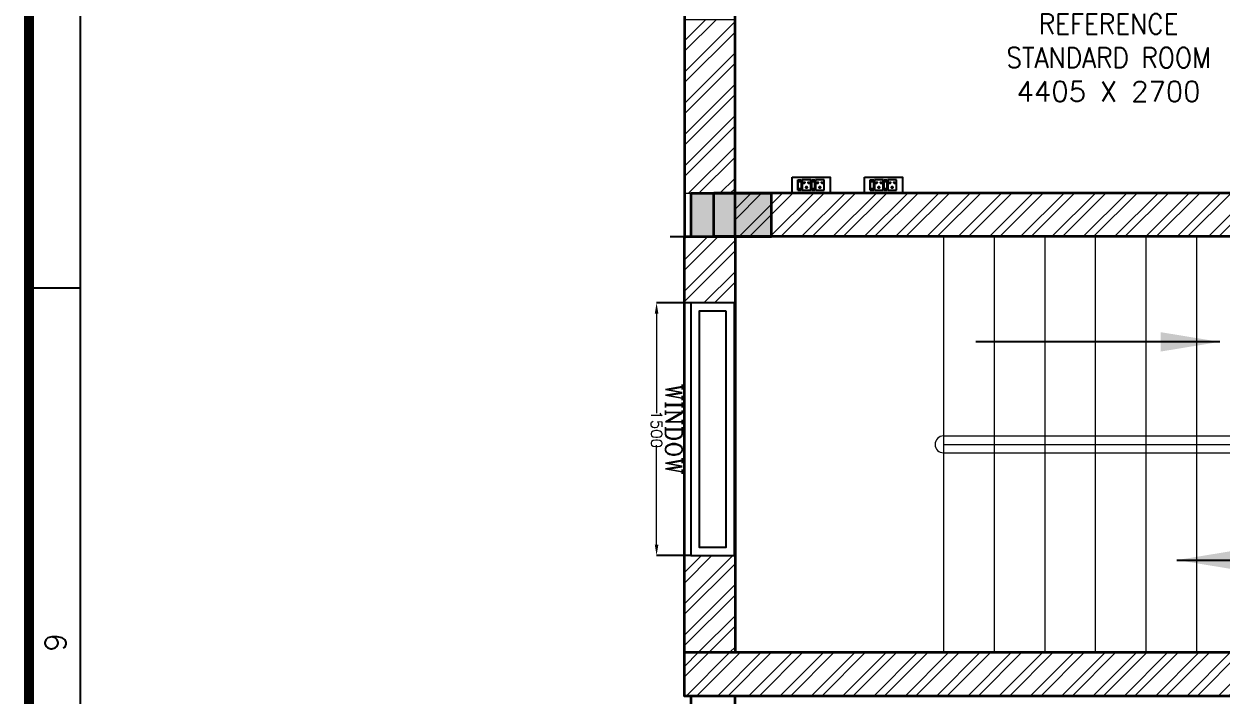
# Model space of a CAD drawing. Extents: x -52083 to 49512, y -145230 to 20224.
# Drawn here: x -50625 to -43518, y -5873 to -1885 of the extents above; entities that cross this region are included whole.
import ezdxf
from ezdxf.enums import TextEntityAlignment as Align

# ---------------------------------------------------------------- set-up
doc = ezdxf.new("R2010")
doc.units = 0
doc.header["$LTSCALE"] = 0.5
doc.header["$MEASUREMENT"] = 0
doc.header["$PDMODE"] = 32
for name, color, linetype in [('Asbuilt', 7, 'Continuous'), ('PDF_Text', 5, 'Continuous'), ('SA-6MRP', 1, 'Continuous'), ('SA-6MUP', 223, 'Continuous'), ('TITLE', 7, 'Continuous')]:
    doc.layers.add(name, color=color, linetype=linetype)
for name, color, linetype, lineweight in [('COL', 1, 'Continuous', 35), ('DIM', 3, 'Continuous', 5), ('Hatch-1', 8, 'Continuous', 5), ('Sa-Block Text', 7, 'Continuous', 18), ('SILL', 8, 'Continuous', 13), ('wall-1', 7, 'Continuous', 35)]:
    doc.layers.add(name, color=color, linetype=linetype, lineweight=lineweight)
doc.styles.add('RomanS', font='romans.shx')
doc.styles.get("Standard").update_dxf_attribs({"font": 'romans.shx'})
doc.dimstyles.new('Sa-dim', dxfattribs={"dimtxt": 65, "dimasz": 65, "dimexe": 0, "dimexo": 0, "dimtad": 0, "dimdec": 0, "dimdsep": 46, "dimtxsty": 'Standard', "dimcen": 0, "dimclrd": 256, "dimclre": 7, "dimclrt": 1, "dimadec": 0, "dimazin": 0, "dimtfac": 1, "dimtdec": 0, "dimtmove": 0, "dimatfit": 3, "dimfxl": 1, "dimlwd": -1, "dimarcsym": 0})
pattern_1 = [(45, (5394.74, 2e-13), (-92.80777, 92.80777), []), (45, (5456.61, 2e-13), (-92.80777, 92.80777), [])]

# ---------------------------------------------------------------- blocks, each defined once
blk = doc.blocks.new('*U109')
at = {"color": 5}
blk.add_wipeout([(50, 400), (50, 240), (1450, 240), (1450, 400)], dxfattribs=at)
blk.add_wipeout([(0, 450), (0, 190), (1500, 190), (1500, 450)], dxfattribs=at)
for points in [[(0, 450), (0, 190), (1500, 190), (1500, 450)], [(50, 400), (50, 240), (1450, 240), (1450, 400)]]:
    blk.add_lwpolyline(points, close=True, dxfattribs=at)
blk = doc.blocks.new('*D428')
at = {"layer": 'Defpoints', "color": 0, "transparency": 16777216}
for p in [(-46871.8, -3539.7), (-46669.5, -3539.7), (-46669.5, -5039.7)]:
    blk.add_point(p, dxfattribs=at)
at = {"layer": 'DIM', "color": 7, "lineweight": -2, "transparency": 16777216}
for p, q in [((-46669.5, -3539.7), (-46871.8, -3539.7)), ((-46669.5, -5039.7), (-46871.8, -5039.7))]:
    blk.add_line(p, q, dxfattribs=at)
at = {"layer": 'DIM', "transparency": 16777216}
for p, q in [((-46871.8, -3604.7), (-46871.8, -4195.2)), ((-46871.8, -4974.7), (-46871.8, -4384.2))]:
    blk.add_line(p, q, dxfattribs=at)
for points in [[(-46882.7, -3604.7), (-46861, -3604.7), (-46871.8, -3539.7)], [(-46882.7, -4974.7), (-46861, -4974.7), (-46871.8, -5039.7)]]:
    blk.add_solid(points, dxfattribs=at)
at = {"layer": 'DIM', "color": 1, "transparency": 16777216, "insert": (-46871.8, -4289.7), "char_height": 65, "attachment_point": 5, "rotation": 270}
blk.add_mtext('1500', dxfattribs=at)
blk = doc.blocks.new('A$C66962185')
at = {"layer": 'TITLE'}
for p, q in [((203723, -139882), (1210, -139882)), ((85375, -141178), (85375, -139882))]:
    blk.add_line(p, q, dxfattribs=at)
at = {"layer": 'TITLE', "const_width": 250}
blk.add_lwpolyline([(205020, 0), (205020, -141178), (0, -141178), (0, 0)], close=True, dxfattribs=at)
at = {"layer": 'TITLE', "style": 'RomanS'}
blk.add_text('6', height=537, dxfattribs=at).set_placement((94285, -140511), align=Align.MIDDLE)
blk = doc.blocks.new('*U130')
for p, q in [((-78.1, 29.8), (-78.1, -29.8)), ((-78.1, 29.8), (-78.1, -29.8)), ((-57.3, 29.8), (-78.1, 29.8)), ((-78.1, 29.8), (-57.3, 29.8)), ((-76.3, 23.3), (-76.3, -23.3)), ((-59.1, 23.3), (-76.3, 23.3)), ((-59.1, -23.3), (-59.1, 23.3)), ((-57.3, -29.8), (-57.3, 29.8)), ((-53.9, 29.8), (-1.7, 29.8)), ((-53.9, -29.8), (-53.9, 29.8)), ((-1.7, 29.8), (-1.7, -29.8)), ((1.7, 29.8), (1.7, -29.8)), ((1.7, 29.8), (1.7, -29.8)), ((22.5, 29.8), (1.7, 29.8)), ((1.7, 29.8), (22.5, 29.8)), ((3.5, 23.3), (3.5, -23.3)), ((20.7, 23.3), (3.5, 23.3)), ((20.7, -23.3), (20.7, 23.3)), ((22.5, -29.8), (22.5, 29.8)), ((25.9, -29.8), (25.9, 29.8)), ((25.9, 29.8), (78.1, 29.8)), ((78.1, 29.8), (78.1, -29.8)), ((-78.1, -29.8), (-57.3, -29.8)), ((-76.3, -21.2), (-59.1, -21.2)), ((-76.3, -23.3), (-59.1, -23.3)), ((-1.7, -29.8), (-53.9, -29.8)), ((1.7, -29.8), (22.5, -29.8)), ((3.5, -21.2), (20.7, -21.2)), ((3.5, -23.3), (20.7, -23.3)), ((78.1, -29.8), (25.9, -29.8))]:
    blk.add_line(p, q)
blk.add_lwpolyline([(-113, -46), (113, -46), (113, 46), (-113, 46)], close=True)
for centre, radius, start, end in [((-27.8, 14.7), 4.06, 307.15837, 232.84163), ((-27.8, 10.6), 2.59, 161.40312, 18.59688), ((52, 14.7), 4.06, 307.15837, 232.84163), ((52, 10.6), 2.59, 161.40312, 18.59688), ((-42.7, -11.6), 3.5, 5.26891, 272.51003), ((-39.9, -14), 2.82, 202.68381, 75.09514), ((-15.7, -14), 2.82, 104.90486, 337.31619), ((-12.9, -11.6), 3.5, 267.48997, 174.73109), ((37.1, -11.6), 3.5, 5.26891, 272.51003), ((39.9, -14), 2.82, 202.68381, 75.09514), ((64.1, -14), 2.82, 104.90486, 337.31619), ((66.9, -11.6), 3.5, 267.48997, 174.73109)]:
    blk.add_arc(centre, radius, start, end)
at = {"layer": 'Sa-Block Text', "flags": 1}
for tag, p in [('PROJECTNAME', (14.8, 619.1)), ('FLOOR', (14.8, 529.6)), ('LABNAME', (14.8, 420.1)), ('ITEMNO:', (14.8, 322.8))]:
    blk.add_attdef(tag, text='', height=65, dxfattribs=at).set_placement(p, align=Align.MIDDLE_CENTER)
at = {"layer": 'Sa-Block Text'}
blk.add_attdef('CATALOGUE', text='', height=65, dxfattribs=at).set_placement((14.8, 173.9), align=Align.MIDDLE_CENTER)
blk = doc.blocks.new('*U131')
at = {"ltscale": 300}
for p, q in [((-78.1, 29.8), (-78.1, -29.8)), ((-78.1, 29.8), (-78.1, -29.8)), ((-57.3, 29.8), (-78.1, 29.8)), ((-78.1, 29.8), (-57.3, 29.8)), ((-76.3, 23.3), (-76.3, -23.3)), ((-59.1, 23.3), (-76.3, 23.3)), ((-59.1, -23.3), (-59.1, 23.3)), ((-57.3, -29.8), (-57.3, 29.8)), ((-53.9, 29.8), (-1.7, 29.8)), ((-53.9, -29.8), (-53.9, 29.8)), ((-1.7, 29.8), (-1.7, -29.8)), ((1.7, 29.8), (1.7, -29.8)), ((1.7, 29.8), (1.7, -29.8)), ((22.5, 29.8), (1.7, 29.8)), ((1.7, 29.8), (22.5, 29.8)), ((3.5, 23.3), (3.5, -23.3)), ((20.7, 23.3), (3.5, 23.3)), ((20.7, -23.3), (20.7, 23.3)), ((22.5, -29.8), (22.5, 29.8)), ((25.9, -29.8), (25.9, 29.8)), ((25.9, 29.8), (78.1, 29.8)), ((78.1, 29.8), (78.1, -29.8)), ((-78.1, -29.8), (-57.3, -29.8)), ((-76.3, -21.2), (-59.1, -21.2)), ((-76.3, -23.3), (-59.1, -23.3)), ((-1.7, -29.8), (-53.9, -29.8)), ((1.7, -29.8), (22.5, -29.8)), ((3.5, -21.2), (20.7, -21.2)), ((3.5, -23.3), (20.7, -23.3)), ((78.1, -29.8), (25.9, -29.8))]:
    blk.add_line(p, q, dxfattribs=at)
blk.add_lwpolyline([(-113, -46), (113, -46), (113, 46), (-113, 46)], close=True, dxfattribs=at)
for centre, radius, start, end in [((-27.8, 14.7), 4.06, 307.15837, 232.84163), ((-27.8, 10.6), 2.59, 161.40312, 18.59688), ((52, 14.7), 4.06, 307.15837, 232.84163), ((52, 10.6), 2.59, 161.40312, 18.59688), ((-42.7, -11.6), 3.5, 5.26891, 272.51003), ((-39.9, -14), 2.82, 202.68381, 75.09514), ((-15.7, -14), 2.82, 104.90486, 337.31619), ((-12.9, -11.6), 3.5, 267.48997, 174.73109), ((37.1, -11.6), 3.5, 5.26891, 272.51003), ((39.9, -14), 2.82, 202.68381, 75.09514), ((64.1, -14), 2.82, 104.90486, 337.31619), ((66.9, -11.6), 3.5, 267.48997, 174.73109)]:
    blk.add_arc(centre, radius, start, end, dxfattribs=at)
at = {"layer": 'Sa-Block Text', "flags": 1}
for tag, p in [('PROJECTNAME', (102.4, 776)), ('FLOOR', (102.4, 686.5)), ('LABNAME', (102.4, 577)), ('ITEMNO:', (102.4, 479.7))]:
    blk.add_attdef(tag, text='', height=65, dxfattribs=at).set_placement(p, align=Align.MIDDLE_CENTER)
at = {"layer": 'Sa-Block Text'}
blk.add_attdef('CATALOGUE', text='', height=65, dxfattribs=at).set_placement((102.4, 360.5), align=Align.MIDDLE_CENTER)

msp = doc.modelspace()

# ---------------------------------------------------------------- hatches: boundary and pattern name
at = {"layer": 'COL'}
h = msp.add_hatch(color=256, dxfattribs=at)
h.dxf.hatch_style = 1
h.paths.add_polyline_path([(-46189.5, -2891.3), (-46669.5, -2891.3), (-46669.5, -3146.3), (-46189.5, -3146.3)])
at = {"layer": 'Hatch-1'}
h = msp.add_hatch(dxfattribs=at)
h.set_pattern_fill('ANSI32,_O', color=256, scale=350)
h.set_pattern_definition(pattern_1)
h.paths.add_polyline_path([(-46706.6, -1857.6), (-46406.6, -1857.6), (-46406.6, -2891.3), (-46706.6, -2891.3)])
h = msp.add_hatch(dxfattribs=at)
h.set_pattern_fill('ANSI32,_O', color=256, scale=350)
h.set_pattern_definition(pattern_1)
h.paths.add_polyline_path([(-46406.6, -3146.3), (-41742.5, -3146.3), (-41742.5, -2886.3), (-46406.6, -2886.3)])
h = msp.add_hatch(dxfattribs=at)
h.set_pattern_fill('ANSI32,_O', color=256, scale=350)
h.set_pattern_definition(pattern_1)
h.paths.add_polyline_path([(-42002.5, -5873.3), (-46706.6, -5873.3), (-46706.6, -5613.3), (-42002.5, -5613.3)])

# ---------------------------------------------------------------- linework, layer by layer
at = {"layer": 'Asbuilt'}
for p, q in [((-46531.5, -2886.3, 2637.8), (-41851.5, -2886.3, 2637.8)), ((-46791.5, -3146.3, 2637.8), (-41851.5, -3146.3, 2637.8)), ((-42002.5, -5873.3, 2637.8), (-46706.6, -5873.3, 2637.8))]:
    msp.add_line(p, q, dxfattribs=at)
at = {"layer": 'COL', "elevation": 2637.8}
for points in [[(-46189.5, -3146.3), (-46189.5, -2891.3), (-46669.5, -2891.3), (-46669.5, -3146.3)], [(-46527.6, -2918.5), (-46531.5, -2918.5)]]:
    msp.add_lwpolyline(points, close=True, dxfattribs=at)
at = {"layer": 'Hatch-1', "elevation": 2637.8}
for points in [[(-46706.6, -1857.6), (-46406.6, -1857.6), (-46406.6, -2891.3), (-46706.6, -2891.3)], [(-46406.6, -3146.3), (-41742.5, -3146.3), (-41742.5, -2886.3), (-46406.6, -2886.3)], [(-42002.5, -5873.3), (-46706.6, -5873.3), (-46706.6, -5613.3), (-42002.5, -5613.3)]]:
    msp.add_lwpolyline(points, close=True, dxfattribs=at)
at = {"layer": 'SILL'}
for p, q in [((-45169.5, -3146.3, 2637.8), (-45169.5, -5613.3, 2637.8)), ((-44869.5, -3146.3, 2637.8), (-44869.5, -5613.3, 2637.8)), ((-44569.5, -3146.3, 2637.8), (-44569.5, -5613.3, 2637.8)), ((-44269.5, -3146.3, 2637.8), (-44269.5, -5613.3, 2637.8)), ((-43969.5, -3146.3, 2637.8), (-43969.5, -5613.3, 2637.8)), ((-43669.5, -3146.3, 2637.8), (-43669.5, -5613.3, 2637.8))]:
    msp.add_line(p, q, dxfattribs=at)
at = {"layer": 'SILL', "color": 30}
for p, q in [((-45169.5, -4329.8, 2637.8), (-41869.5, -4329.8, 2637.8)), ((-45169.5, -4379.8, 2637.8), (-41869.5, -4379.8, 2637.8)), ((-45169.5, -4429.8, 2637.8), (-41869.5, -4429.8, 2637.8))]:
    msp.add_line(p, q, dxfattribs=at)
msp.add_arc((-45169.5, -4379.8, 2637.8), 50, 90, 270, dxfattribs=at)
at = {"layer": 'wall-1', "color": 7}
for p, q in [((-46706.6, 14513.7, 2637.8), (-46706.6, -3146.3, 2637.8)), ((-46406.6, -3128.7, 2637.8), (-46406.6, 428.7, 2637.8)), ((-46406.6, -3146.3, 2637.8), (-46406.6, -2891.3, 2637.8)), ((-46706.6, -3146.3, 2637.8), (-46406.6, -3146.3, 2637.8)), ((-46706.6, -5613.3, 2637.8), (-46706.6, -3146.3, 2637.8)), ((-46406.6, -3146.3, 2637.8), (-46406.6, -5613.3, 2637.8))]:
    msp.add_line(p, q, dxfattribs=at)
at = {"layer": 'wall-1', "elevation": 2637.8}
msp.add_lwpolyline([(-46531.5, -2886.3), (-41742.5, -2886.3), (-41742.5, -3146.3), (-46531.5, -3146.3)], close=True, dxfattribs=at)
at = {"layer": 'wall-1', "color": 7, "elevation": 2637.8}
msp.add_lwpolyline([(-42002.5, -5873.4), (-46706.6, -5873.3), (-46706.6, -5613.3), (-41742.5, -5613.4)], dxfattribs=at)
msp.add_lwpolyline([(-46406.6, -5873.3), (-46669.5, -5873.3), (-46669.5, -19728.3), (-46409.5, -19728.3)], close=True, dxfattribs=at)

# ---------------------------------------------------------------- block references
at = {"layer": 'SA-6MRP', "color": 7, "xscale": -1, "rotation": 180}
msp.add_blockref('*U131', (-45955.1, -2840.3, 2637.8), dxfattribs=at)
at = {"layer": 'SA-6MUP', "color": 7, "xscale": -1, "rotation": 180}
msp.add_blockref('*U130', (-45526, -2840.3, 2637.8), dxfattribs=at)

# ---------------------------------------------------------------- texts
at = {"layer": 'PDF_Text', "insert": (-44190.5, -2345.2, 2637.8), "char_height": 120, "width": 1501.998, "attachment_point": 8, "style": 'RomanS'}
msp.add_mtext('\\pt1980;{\\W0.9;REFERENCE STANDARD ROOM\\P\\ptz;\\W1;\\C0;4405 X 2700}', dxfattribs=at)
at = {"layer": 'PDF_Text', "insert": (-46719.5, -4289.7, 2637.8), "char_height": 100, "attachment_point": 2, "rotation": 270, "style": 'RomanS'}
msp.add_mtext('{\\Fromanc|c0;WINDOW}', dxfattribs=at)

# ---------------------------------------------------------------- leaders
at = {"layer": 'Asbuilt', "color": 1}
for points in [[(-43531.5, -3771.3, 2637.8), (-44977.6, -3771.3, 2637.8)], [(-43784.8, -5066.2, 2637.8), (-42338.6, -5066.2, 2637.8)]]:
    msp.add_leader(points, dimstyle='Sa-dim', override={"dimasz": 350, "dimgap": 0.09, "dimtad": 0, "dimclrd": 1}, dxfattribs=at)

# ---------------------------------------------------------------- next in the draw order: block references
at = {"rotation": 270}
msp.add_blockref('*U109', (-46859.5, -3539.7, 2637.8), dxfattribs=at)

# ---------------------------------------------------------------- next in the draw order: hatches: boundary and pattern name
at = {"layer": 'Hatch-1'}
h = msp.add_hatch(dxfattribs=at)
h.set_pattern_fill('ANSI32,_O', color=256, scale=350)
h.set_pattern_definition(pattern_1)
h.paths.add_polyline_path([(-46406.6, -3146.3), (-46706.6, -3146.3), (-46706.6, -3539.7), (-46406.6, -3539.7)])
h = msp.add_hatch(dxfattribs=at)
h.set_pattern_fill('ANSI32,_O', color=256, scale=350)
h.set_pattern_definition(pattern_1)
h.paths.add_polyline_path([(-46706.6, -5039.7), (-46406.6, -5039.7), (-46406.6, -5613.3), (-46706.6, -5613.3)])

# ---------------------------------------------------------------- next in the draw order: linework, layer by layer
at = {"layer": 'Hatch-1', "elevation": 2637.8}
for points in [[(-46406.6, -3146.3), (-46706.6, -3146.3), (-46706.6, -3539.7), (-46406.6, -3539.7)], [(-46706.6, -5039.7), (-46406.6, -5039.7), (-46406.6, -5613.3), (-46706.6, -5613.3)]]:
    msp.add_lwpolyline(points, close=True, dxfattribs=at)

# ---------------------------------------------------------------- next in the draw order: block references
at = {"layer": 'TITLE', "xscale": 0.2362210059282006, "yscale": 0.2362210059282006, "zscale": 0.2362210059282006, "rotation": 270}
msp.add_blockref('A$C66962185', (-17245.7, 16717.1, 2637.8), dxfattribs=at)

# ---------------------------------------------------------------- next in the draw order: dimensions: what is measured, and where the dimension line sits
at = {"layer": 'DIM', "color": 7}
dim = msp.add_linear_dim(base=(-46871.8, -3539.7, 2637.8), p1=(-46669.5, -5039.7, 2637.8), p2=(-46669.5, -3539.7, 2637.8), angle=90, dimstyle='Sa-dim', dxfattribs=at)
dim.commit()
dim.dimension.update_dxf_attribs({"geometry": '*D428', "text_midpoint": (-46871.8, -4289.7, 2637.8), "text_rotation": 270})

doc.saveas('drawing.dxf')
